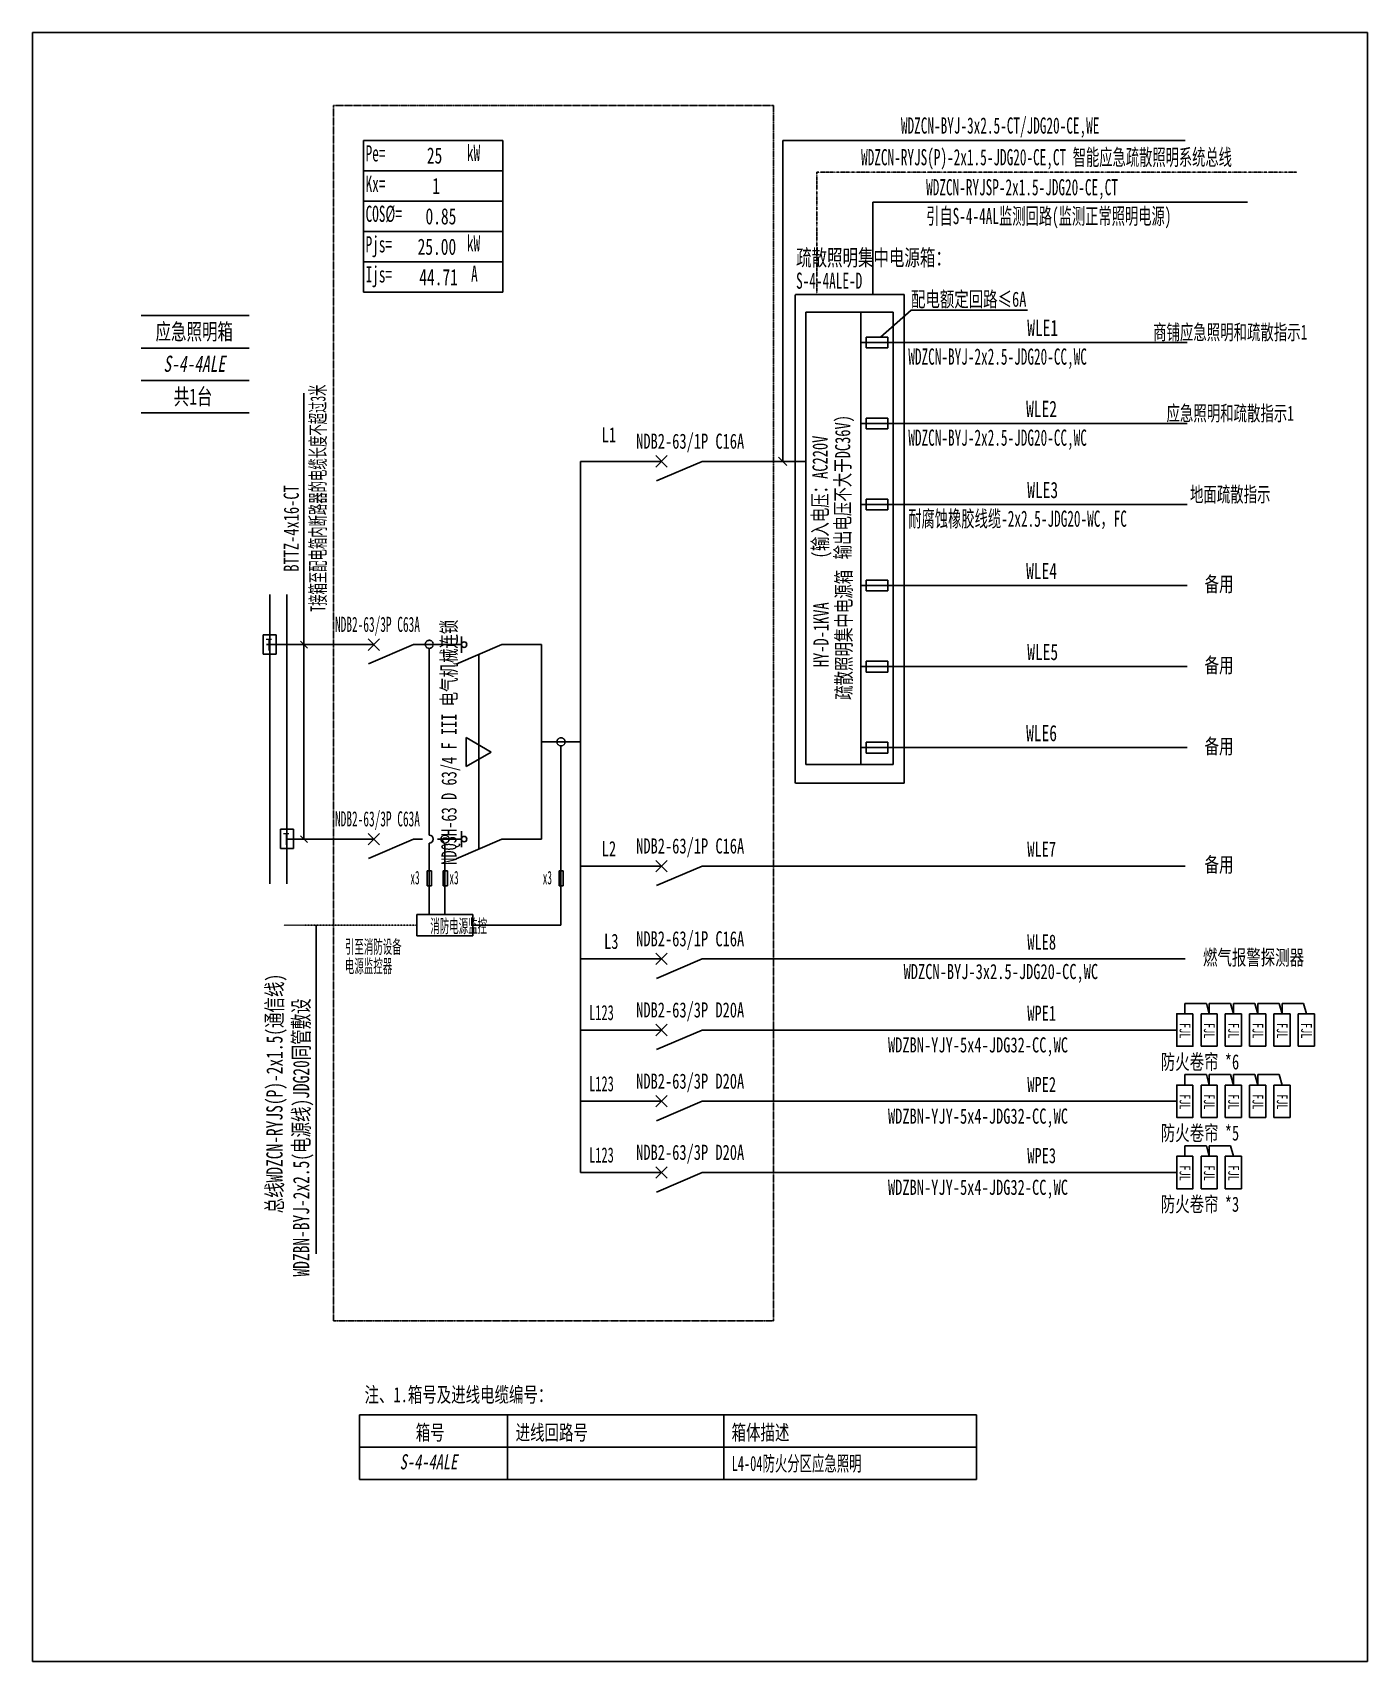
# Model space of a CAD drawing. Extents: x 219528 to 221752, y 318225 to 320940.
import ezdxf
from ezdxf.enums import TextEntityAlignment as Align

# ---------------------------------------------------------------- set-up
doc = ezdxf.new("R2010")
doc.units = 0
doc.header["$MEASUREMENT"] = 0
for name, pattern in [('_点划线L', [1.9, 1.5, -0.17, 0.06, -0.17]), ('_虚线S', [0.25, 0.125, -0.125]), ('DASH', [0.35, 0.25, -0.1]), ('DASHED', [0.75, 0.5, -0.25]), ('DIVIDE', [1.25, 0.5, -0.25, 0, -0.25, 0, -0.25])]:
    doc.linetypes.add(name, pattern=pattern)
for name, color, linetype in [('D_E_Eqpm(强电设备)', 100, 'Continuous'), ('D_E_Eqpm（强电设备）', 100, 'Continuous'), ('D_E_Text(强电文字)', 51, 'Continuous'), ('D_E_Text（强电文字）', 51, 'Continuous'), ('D_E_Wire(强电线缆)', 10, 'Continuous'), ('D_E_Wire（强电线缆）', 10, 'Continuous'), ('D_El_Wire（弱电线缆）', 10, 'Continuous'), ('D_T_TableDim（表格尺寸）', 255, 'Continuous'), ('DQ_Eqpm', 100, 'Continuous'), ('FL04GGFW_E72-配电箱系统图-塔楼部分$0$D_E_Eqpm（强电设备）', 100, 'Continuous'), ('FL09U293_E72-地下室配电箱系统图$0$D_E_Eqpm（强电设备）', 100, 'Continuous'), ('FL09U293_E72-地下室配电箱系统图$0$D_E_Text（强电文字）', 51, 'Continuous'), ('FL09U293_E72-地下室配电箱系统图$0$D_T_TableDim（表格尺寸）', 255, 'Continuous'), ('系统图', 220, 'Continuous')]:
    doc.layers.add(name, color=color, linetype=linetype)
doc.styles.add('FL09U293_E72-地下室配电箱系统图$0$FL04GGFW_E72-配电箱系统图-塔楼部分$0$电气', font='', dxfattribs={"width": 0.7})
doc.styles.add('FL09U293_E72-地下室配电箱系统图$0$FL04GGFW_E72-配电箱系统图-塔楼部分$0$电气箱', font='simhei.ttf', dxfattribs={"width": 0.8, "oblique": 10})
doc.styles.add('FL09U293_E72-地下室配电箱系统图$0$电气', font='', dxfattribs={"width": 0.7})
doc.styles.add('FL09U293_E72-地下室配电箱系统图$0$电气箱', font='simhei.ttf', dxfattribs={"width": 0.8, "oblique": 10})
doc.styles.add('HZ', font='', dxfattribs={"width": 0.7, "height": 400})
doc.styles.add('电气', font='', dxfattribs={"width": 0.7})
doc.styles.get('FL09U293_E72-地下室配电箱系统图$0$FL04GGFW_E72-配电箱系统图-塔楼部分$0$电气').set_extended_font_data('SimSun')
doc.styles.get('FL09U293_E72-地下室配电箱系统图$0$电气').set_extended_font_data('SimSun')
doc.styles.get('HZ').set_extended_font_data('SimSun')
doc.styles.get('电气').set_extended_font_data('SimSun')

msp = doc.modelspace()

# ---------------------------------------------------------------- linework, layer by layer
at = {"layer": 'D_E_Eqpm(强电设备)'}
for p, q in [((220566.4, 320215.9, 0), (220585.5, 320235, 0)), ((220585.5, 320215.9, 0), (220566.4, 320235, 0)), ((220643.5, 320225.4, 0), (220567.3, 320192.8, 0)), ((220086.8, 319910.4, 0), (220105.9, 319929.5, 0)), ((220105.9, 319910.4, 0), (220086.8, 319929.5, 0)), ((220242.2, 319906.5, 0), (220242.2, 319933.5, 0)), ((220086.8, 319586.2, 0), (220105.9, 319605.3, 0)), ((220105.9, 319586.2, 0), (220086.8, 319605.3, 0)), ((220242.2, 319582.3, 0), (220242.2, 319609.3, 0)), ((220566.4, 319541.3, 0), (220585.5, 319560.4, 0)), ((220585.5, 319541.3, 0), (220566.4, 319560.4, 0)), ((220643.5, 319550.9, 0), (220567.3, 319518.2, 0)), ((220566.4, 319386.7, 0), (220585.5, 319405.8, 0)), ((220585.5, 319386.7, 0), (220566.4, 319405.8, 0)), ((220643.5, 319396.2, 0), (220567.3, 319363.5, 0)), ((220566.4, 319268, 0), (220585.5, 319287.1, 0)), ((220585.5, 319268, 0), (220566.4, 319287.1, 0)), ((220643.5, 319277.6, 0), (220567.3, 319244.9, 0)), ((220566.4, 319149.4, 0), (220585.5, 319168.5, 0)), ((220585.5, 319149.4, 0), (220566.4, 319168.5, 0)), ((220643.5, 319158.9, 0), (220567.3, 319126.2, 0)), ((220566.4, 319030.7, 0), (220585.5, 319049.8, 0)), ((220585.5, 319030.7, 0), (220566.4, 319049.8, 0)), ((220643.5, 319040.3, 0), (220567.3, 319007.6, 0))]:
    msp.add_line(p, q, dxfattribs=at)
for centre in [(220246.8, 319920, 0), (220246.8, 319595.8, 0)]:
    msp.add_circle(centre, 4.59, dxfattribs=at)
at = {"layer": 'D_E_Eqpm（强电设备）'}
for p, q in [((220816.6, 319720.1, 0), (220816.6, 320474, 0)), ((220816.6, 320474, 0), (220908.1, 320474, 0)), ((220908.1, 320474, 0), (220908.1, 319720.1, 0)), ((220309.7, 319920, 0), (220233.5, 319887.3, 0)), ((220292.1, 319740.9, 0), (220250.4, 319765, 0)), ((220250.4, 319765, 0), (220250.4, 319716.9, 0)), ((220250.4, 319716.9, 0), (220292.1, 319740.9, 0)), ((220908.1, 319720.1, 0), (220816.6, 319720.1, 0)), ((220309.7, 319595.8, 0), (220233.5, 319563.1, 0)), ((221475.1, 319250.5, 0), (221475.1, 319304.6, 0)), ((221475.1, 319304.6, 0), (221502.1, 319304.6, 0)), ((221502.1, 319304.6, 0), (221502.1, 319250.5, 0)), ((221515.6, 319250.5, 0), (221515.6, 319304.6, 0)), ((221515.6, 319304.6, 0), (221542.6, 319304.6, 0)), ((221542.6, 319304.6, 0), (221542.6, 319250.5, 0)), ((221556.2, 319250.5, 0), (221556.2, 319304.6, 0)), ((221556.2, 319304.6, 0), (221583.2, 319304.6, 0)), ((221583.2, 319304.6, 0), (221583.2, 319250.5, 0)), ((221596.7, 319250.5, 0), (221596.7, 319304.6, 0)), ((221596.7, 319304.6, 0), (221623.7, 319304.6, 0)), ((221623.7, 319304.6, 0), (221623.7, 319250.5, 0)), ((221637.2, 319250.5, 0), (221637.2, 319304.6, 0)), ((221637.2, 319304.6, 0), (221664.2, 319304.6, 0)), ((221664.2, 319304.6, 0), (221664.2, 319250.5, 0)), ((221502.1, 319250.5, 0), (221475.1, 319250.5, 0)), ((221542.6, 319250.5, 0), (221515.6, 319250.5, 0)), ((221583.2, 319250.5, 0), (221556.2, 319250.5, 0)), ((221623.7, 319250.5, 0), (221596.7, 319250.5, 0)), ((221664.2, 319250.5, 0), (221637.2, 319250.5, 0)), ((221475.1, 319131.9, 0), (221475.1, 319185.9, 0)), ((221475.1, 319185.9, 0), (221502.1, 319185.9, 0)), ((221502.1, 319185.9, 0), (221502.1, 319131.9, 0)), ((221515.6, 319131.9, 0), (221515.6, 319185.9, 0)), ((221515.6, 319185.9, 0), (221542.6, 319185.9, 0)), ((221542.6, 319185.9, 0), (221542.6, 319131.9, 0)), ((221556.2, 319131.9, 0), (221556.2, 319185.9, 0)), ((221556.2, 319185.9, 0), (221583.2, 319185.9, 0)), ((221583.2, 319185.9, 0), (221583.2, 319131.9, 0)), ((221596.7, 319131.9, 0), (221596.7, 319185.9, 0)), ((221596.7, 319185.9, 0), (221623.7, 319185.9, 0)), ((221623.7, 319185.9, 0), (221623.7, 319131.9, 0)), ((221502.1, 319131.9, 0), (221475.1, 319131.9, 0)), ((221542.6, 319131.9, 0), (221515.6, 319131.9, 0)), ((221583.2, 319131.9, 0), (221556.2, 319131.9, 0)), ((221623.7, 319131.9, 0), (221596.7, 319131.9, 0)), ((221475.1, 319013.2, 0), (221475.1, 319067.3, 0)), ((221475.1, 319067.3, 0), (221502.1, 319067.3, 0)), ((221502.1, 319067.3, 0), (221502.1, 319013.2, 0)), ((221515.6, 319013.2, 0), (221515.6, 319067.3, 0)), ((221515.6, 319067.3, 0), (221542.6, 319067.3, 0)), ((221542.6, 319067.3, 0), (221542.6, 319013.2, 0)), ((221502.1, 319013.2, 0), (221475.1, 319013.2, 0)), ((221542.6, 319013.2, 0), (221515.6, 319013.2, 0))]:
    msp.add_line(p, q, dxfattribs=at)
at = {"layer": 'D_E_Eqpm（强电设备）', "linetype": 'DASH'}
msp.add_line((220271.6, 319579.4, 0), (220271.6, 319903.6, 0), dxfattribs=at)
at = {"layer": 'D_E_Eqpm（强电设备）', "elevation": 0}
for points in [[(221461.6, 319304.6), (221461.6, 319250.5), (221434.6, 319250.5), (221434.6, 319304.6)], [(221461.6, 319185.9), (221461.6, 319131.9), (221434.6, 319131.9), (221434.6, 319185.9)], [(221461.6, 319067.3), (221461.6, 319013.2), (221434.6, 319013.2), (221434.6, 319067.3)]]:
    msp.add_lwpolyline(points, close=True, dxfattribs=at)
at = {"layer": 'D_E_Text(强电文字)', "color": 51}
for p, q in [((219979.8, 319595.8, 0), (219979.8, 320338.8, 0)), ((219974.2, 319925.6, 0), (219985.5, 319914.3, 0)), ((219974.2, 319601.4, 0), (219985.5, 319590.2, 0)), ((220000.2, 319452.4, 0), (220000.2, 318904.6, 0))]:
    msp.add_line(p, q, dxfattribs=at)
at = {"layer": 'D_E_Text（强电文字）'}
for p, q in [((220079.1, 320760.4, 0), (220311.4, 320760.4, 0)), ((220079.1, 320760.4, 0), (220079.1, 320507.1, 0)), ((220311.4, 320760.4, 0), (220311.4, 320507.1, 0)), ((220777.9, 320760.4, 0), (221448.5, 320760.4, 0)), ((220777.9, 320225.4, 0), (220777.9, 320760.4, 0)), ((220079.1, 320709.7, 0), (220311.4, 320709.7, 0)), ((220079.1, 320659.1, 0), (220311.4, 320659.1, 0)), ((220079.1, 320608.4, 0), (220311.4, 320608.4, 0)), ((220079.1, 320557.8, 0), (220311.4, 320557.8, 0)), ((220079.1, 320507.1, 0), (220311.4, 320507.1, 0)), ((220941.1, 320432.6, 0), (220992.2, 320477.3, 0)), ((220992.2, 320477.3, 0), (221185.7, 320477.3, 0)), ((220771, 320232.3, 0), (220784.8, 320218.5, 0))]:
    msp.add_line(p, q, dxfattribs=at)
at = {"layer": 'D_E_Wire(强电线缆)'}
for p, q in [((219922.7, 319521.4, 0), (219922.7, 320003.3, 0)), ((219917.6, 319920, 0), (220096.4, 319920, 0)), ((220162.5, 319920, 0), (220242.2, 319920, 0)), ((220309.7, 319920, 0), (220375.7, 319920, 0)), ((220162.5, 319595.8, 0), (220177.7, 319595.8, 0)), ((220202.7, 319595.8, 0), (220242.2, 319595.8, 0)), ((220309.7, 319595.8, 0), (220375.7, 319595.8, 0))]:
    msp.add_line(p, q, dxfattribs=at)
at = {"layer": 'D_E_Wire(强电线缆)', "linetype": 'DASH'}
for p, q in [((219951.5, 319521.4, 0), (219951.5, 320003.3, 0)), ((219951.5, 319595.8, 0), (220096.4, 319595.8, 0))]:
    msp.add_line(p, q, dxfattribs=at)
at = {"layer": 'D_E_Wire（强电线缆）', "color": 10}
for p, q in [((220928.1, 320657.4, 0), (220928.1, 320503.5, 0)), ((220928.1, 320657.4, 0), (221552.4, 320657.4, 0)), ((220908.1, 320423.6, 0), (221452.3, 320423.6, 0)), ((220908.1, 320288.5, 0), (221452.3, 320288.5, 0)), ((220908.1, 320153.4, 0), (221452.3, 320153.4, 0)), ((220908.1, 320018.4, 0), (221452.3, 320018.4, 0)), ((220908.1, 319883.3, 0), (221452.3, 319883.3, 0)), ((220908.1, 319748.2, 0), (221452.3, 319748.2, 0))]:
    msp.add_line(p, q, dxfattribs=at)
at = {"layer": 'D_E_Wire（强电线缆）'}
for p, q in [((220440.9, 319040.3, 0), (220440.9, 320225.4, 0)), ((220440.9, 320225.4, 0), (220576, 320225.4, 0)), ((220643.5, 320225.4, 0), (220816.6, 320225.4, 0)), ((220375.7, 319920, 0), (220375.7, 319595.8, 0)), ((220375.7, 319757.9, 0), (220440.9, 319757.9, 0)), ((220408.3, 319751.1, 0), (220408.3, 319452.4, 0)), ((220214.9, 319589, 0), (220214.9, 319470.4, 0)), ((220440.9, 319550.9, 0), (220576, 319550.9, 0)), ((220643.5, 319550.9, 0), (221448.5, 319550.9, 0)), ((220185.2, 319542.8, 0), (220192.3, 319542.8, 0)), ((220185.2, 319517.9, 0), (220185.2, 319542.8, 0)), ((220192.3, 319542.8, 0), (220192.3, 319517.9, 0)), ((220211.8, 319542.8, 0), (220218.9, 319542.8, 0)), ((220211.8, 319517.9, 0), (220211.8, 319542.8, 0)), ((220218.9, 319542.8, 0), (220218.9, 319517.9, 0)), ((220405, 319542.8, 0), (220412.1, 319542.8, 0)), ((220405, 319517.9, 0), (220405, 319542.8, 0)), ((220412.1, 319542.8, 0), (220412.1, 319517.9, 0)), ((220192.3, 319517.9, 0), (220185.2, 319517.9, 0)), ((220218.9, 319517.9, 0), (220211.8, 319517.9, 0)), ((220412.1, 319517.9, 0), (220405, 319517.9, 0)), ((220440.9, 319396.2, 0), (220576, 319396.2, 0)), ((220643.5, 319396.2, 0), (221448.5, 319396.2, 0)), ((221484, 319322, 0), (221448.1, 319322, 0)), ((221448.1, 319304.6, 0), (221448.1, 319322, 0)), ((221488.6, 319304.6, 0), (221484, 319322, 0)), ((221524.5, 319322, 0), (221488.6, 319322, 0)), ((221488.6, 319304.6, 0), (221488.6, 319322, 0)), ((221529.1, 319304.6, 0), (221524.5, 319322, 0)), ((221565, 319322, 0), (221529.1, 319322, 0)), ((221529.1, 319304.6, 0), (221529.1, 319322, 0)), ((221569.7, 319304.6, 0), (221565, 319322, 0)), ((221605.5, 319322, 0), (221569.7, 319322, 0)), ((221569.7, 319304.6, 0), (221569.7, 319322, 0)), ((221610.2, 319304.6, 0), (221605.5, 319322, 0)), ((221646, 319322, 0), (221610.2, 319322, 0)), ((221610.2, 319304.6, 0), (221610.2, 319322, 0)), ((221650.7, 319304.6, 0), (221646, 319322, 0)), ((220440.9, 319277.6, 0), (220576, 319277.6, 0)), ((220643.5, 319277.6, 0), (221434.6, 319277.6, 0)), ((221484, 319203.3, 0), (221448.1, 319203.3, 0)), ((221448.1, 319185.9, 0), (221448.1, 319203.3, 0)), ((221488.6, 319185.9, 0), (221484, 319203.3, 0)), ((221524.5, 319203.3, 0), (221488.6, 319203.3, 0)), ((221488.6, 319185.9, 0), (221488.6, 319203.3, 0)), ((221529.1, 319185.9, 0), (221524.5, 319203.3, 0)), ((221565, 319203.3, 0), (221529.1, 319203.3, 0)), ((221529.1, 319185.9, 0), (221529.1, 319203.3, 0)), ((221569.7, 319185.9, 0), (221565, 319203.3, 0)), ((221605.5, 319203.3, 0), (221569.7, 319203.3, 0)), ((221569.7, 319185.9, 0), (221569.7, 319203.3, 0)), ((221610.2, 319185.9, 0), (221605.5, 319203.3, 0)), ((220440.9, 319158.9, 0), (220576, 319158.9, 0)), ((220643.5, 319158.9, 0), (221434.6, 319158.9, 0)), ((221484, 319084.7, 0), (221448.1, 319084.7, 0)), ((221448.1, 319067.3, 0), (221448.1, 319084.7, 0)), ((221488.6, 319067.3, 0), (221484, 319084.7, 0)), ((221524.5, 319084.7, 0), (221488.6, 319084.7, 0)), ((221488.6, 319067.3, 0), (221488.6, 319084.7, 0)), ((221529.1, 319067.3, 0), (221524.5, 319084.7, 0)), ((220440.9, 319040.3, 0), (220576, 319040.3, 0)), ((220643.5, 319040.3, 0), (221434.6, 319040.3, 0))]:
    msp.add_line(p, q, dxfattribs=at)
at = {"layer": 'D_E_Wire（强电线缆）', "linetype": '_点划线L'}
for p, q in [((220188.7, 319602.5, 0), (220188.7, 319913.6, 0)), ((220188.7, 319470.4, 0), (220188.7, 319589, 0)), ((220168.2, 319470.4, 0), (220261.6, 319470.4, 0)), ((220168.2, 319434.4, 0), (220168.2, 319470.4, 0)), ((220261.6, 319470.4, 0), (220261.6, 319434.4, 0)), ((220408.3, 319452.4, 0), (220261.6, 319452.4, 0)), ((220261.6, 319434.4, 0), (220168.2, 319434.4, 0))]:
    msp.add_line(p, q, dxfattribs=at)
at = {"layer": 'D_E_Wire（强电线缆）', "linetype": '_虚线S'}
msp.add_line((219946.4, 319452.4, 0), (220168.2, 319452.4, 0), dxfattribs=at)
at = {"layer": 'D_E_Wire（强电线缆）', "linetype": '_点划线L'}
for centre in [(220188.7, 319920.4, 0), (220408.3, 319757.9, 0), (220214.9, 319595.8, 0)]:
    msp.add_circle(centre, 6.75, dxfattribs=at)
at = {"layer": 'D_E_Wire（强电线缆）'}
msp.add_arc((220188.7, 319595.8, 0), 6.75, 270, 90, dxfattribs=at)
at = {"layer": 'D_El_Wire（弱电线缆）', "color": 200, "linetype": 'DIVIDE'}
for q in [(221635.1, 320707.5, 0), (220834.6, 320503.5, 0)]:
    msp.add_line((220834.6, 320707.5, 0), q, dxfattribs=at)
at = {"layer": 'D_T_TableDim（表格尺寸）', "linetype": 'DASHED'}
for p, q in [((220029, 318792.9, 0), (220029, 320818.5, 0)), ((220029, 320818.5, 0), (220762.4, 320818.5, 0)), ((220762.4, 320818.5, 0), (220762.4, 318792.9, 0)), ((220762.4, 318792.9, 0), (220029, 318792.9, 0))]:
    msp.add_line(p, q, dxfattribs=at)
at = {"layer": 'D_T_TableDim（表格尺寸）', "linetype": 'DASH'}
for p, q in [((220980.2, 320503.5, 0), (220798.6, 320503.5, 0)), ((220798.6, 320503.5, 0), (220798.6, 319689.3, 0)), ((220980.2, 319689.3, 0), (220980.2, 320503.5, 0)), ((220798.6, 319689.3, 0), (220980.2, 319689.3, 0))]:
    msp.add_line(p, q, dxfattribs=at)
at = {"layer": 'DQ_Eqpm'}
for p, q in [((219933.5, 319936.5, 0), (219911.9, 319936.5, 0)), ((219911.9, 319936.5, 0), (219911.9, 319904.1, 0)), ((219933.5, 319904.1, 0), (219933.5, 319936.5, 0)), ((219911.9, 319904.1, 0), (219933.5, 319904.1, 0)), ((219962.3, 319612.3, 0), (219940.7, 319612.3, 0)), ((219940.7, 319612.3, 0), (219940.7, 319579.9, 0)), ((219962.3, 319579.9, 0), (219962.3, 319612.3, 0)), ((219940.7, 319579.9, 0), (219962.3, 319579.9, 0))]:
    msp.add_line(p, q, dxfattribs=at)
at = {"layer": 'FL04GGFW_E72-配电箱系统图-塔楼部分$0$D_E_Eqpm（强电设备）'}
for p, q in [((220908.1, 319720.1, 0), (220908.1, 320474, 0)), ((220908.1, 320474, 0), (220962.2, 320474, 0)), ((220962.2, 320474, 0), (220962.2, 319720.1, 0)), ((220917.1, 320432.6, 0), (220953.2, 320432.6, 0)), ((220917.1, 320432.6, 0), (220917.1, 320432.6, 0)), ((220917.1, 320432.6, 0), (220917.1, 320414.6, 0)), ((220917.1, 320414.6, 0), (220917.1, 320432.6, 0)), ((220953.2, 320432.6, 0), (220953.2, 320414.6, 0)), ((220917.1, 320414.6, 0), (220953.2, 320414.6, 0)), ((220917.1, 320414.6, 0), (220917.1, 320414.6, 0)), ((220917.1, 320297.5, 0), (220953.2, 320297.5, 0)), ((220917.1, 320297.5, 0), (220917.1, 320297.5, 0)), ((220917.1, 320297.5, 0), (220917.1, 320279.5, 0)), ((220917.1, 320279.5, 0), (220917.1, 320297.5, 0)), ((220953.2, 320297.5, 0), (220953.2, 320279.5, 0)), ((220917.1, 320279.5, 0), (220953.2, 320279.5, 0)), ((220917.1, 320279.5, 0), (220917.1, 320279.5, 0)), ((220917.1, 320162.5, 0), (220953.2, 320162.5, 0)), ((220917.1, 320162.5, 0), (220917.1, 320162.5, 0)), ((220917.1, 320162.5, 0), (220917.1, 320144.4, 0)), ((220917.1, 320144.4, 0), (220917.1, 320162.5, 0)), ((220953.2, 320162.5, 0), (220953.2, 320144.4, 0)), ((220917.1, 320144.4, 0), (220953.2, 320144.4, 0)), ((220917.1, 320144.4, 0), (220917.1, 320144.4, 0)), ((220917.1, 320027.4, 0), (220953.2, 320027.4, 0)), ((220917.1, 320027.4, 0), (220917.1, 320027.4, 0)), ((220917.1, 320027.4, 0), (220917.1, 320009.4, 0)), ((220917.1, 320009.4, 0), (220917.1, 320027.4, 0)), ((220953.2, 320027.4, 0), (220953.2, 320009.4, 0)), ((220917.1, 320009.4, 0), (220953.2, 320009.4, 0)), ((220917.1, 320009.4, 0), (220917.1, 320009.4, 0)), ((220917.1, 319892.3, 0), (220953.2, 319892.3, 0)), ((220917.1, 319892.3, 0), (220917.1, 319892.3, 0)), ((220917.1, 319892.3, 0), (220917.1, 319874.3, 0)), ((220917.1, 319874.3, 0), (220917.1, 319892.3, 0)), ((220953.2, 319892.3, 0), (220953.2, 319874.3, 0)), ((220917.1, 319874.3, 0), (220953.2, 319874.3, 0)), ((220917.1, 319874.3, 0), (220917.1, 319874.3, 0)), ((220917.1, 319757.2, 0), (220953.2, 319757.2, 0)), ((220917.1, 319757.2, 0), (220917.1, 319757.2, 0)), ((220917.1, 319757.2, 0), (220917.1, 319739.2, 0)), ((220917.1, 319739.2, 0), (220917.1, 319757.2, 0)), ((220953.2, 319757.2, 0), (220953.2, 319739.2, 0)), ((220962.2, 319720.1, 0), (220908.1, 319720.1, 0)), ((220917.1, 319739.2, 0), (220953.2, 319739.2, 0)), ((220917.1, 319739.2, 0), (220917.1, 319739.2, 0))]:
    msp.add_line(p, q, dxfattribs=at)
at = {"layer": 'FL09U293_E72-地下室配电箱系统图$0$D_E_Eqpm（强电设备）'}
for p, q in [((220162.5, 319920, 0), (220087.7, 319887.9, 0)), ((220162.5, 319595.8, 0), (220087.7, 319563.7, 0))]:
    msp.add_line(p, q, dxfattribs=at)
at = {"layer": 'FL09U293_E72-地下室配电箱系统图$0$D_T_TableDim（表格尺寸）'}
for p, q in [((219708.7, 320468.3, 0), (219888.8, 320468.3, 0)), ((219708.7, 320414.2, 0), (219888.8, 320414.2, 0)), ((219708.7, 320360.2, 0), (219888.8, 320360.2, 0)), ((219708.7, 320306.2, 0), (219888.8, 320306.2, 0))]:
    msp.add_line(p, q, dxfattribs=at)
at = {"layer": 'FL09U293_E72-地下室配电箱系统图$0$D_T_TableDim（表格尺寸）', "ltscale": 3.5}
for p, q in [((220072.5, 318636.5, 0), (221101.1, 318636.5, 0)), ((220072.5, 318636.5, 0), (220072.5, 318528.5, 0)), ((220319.1, 318636.5, 0), (220319.1, 318528.5, 0)), ((220679.7, 318636.5, 0), (220679.7, 318528.5, 0)), ((221101.1, 318636.5, 0), (221101.1, 318528.5, 0)), ((220072.5, 318582.5, 0), (221101.1, 318582.5, 0)), ((220072.5, 318582.5, 0), (221101.1, 318582.5, 0)), ((220072.5, 318528.5, 0), (221101.1, 318528.5, 0))]:
    msp.add_line(p, q, dxfattribs=at)
at = {"layer": '系统图', "ltscale": 9973.992009}
msp.add_lwpolyline([(219527.5, 320940), (221752.5, 320940), (221752.5, 318225.3), (219527.5, 318225.3)], close=True, dxfattribs=at)

# ---------------------------------------------------------------- texts
at = {"layer": 'D_E_Eqpm（强电设备）', "color": 51, "style": '电气', "width": 0.7}
for p in [(221448.3, 319276.4, 0), (221488.8, 319276.4, 0), (221529.3, 319276.4, 0), (221569.8, 319276.4, 0), (221610.4, 319276.4, 0), (221650.9, 319276.4, 0), (221448.3, 319157.8, 0), (221488.8, 319157.8, 0), (221529.3, 319157.8, 0), (221569.8, 319157.8, 0), (221610.4, 319157.8, 0), (221448.3, 319039.1, 0), (221488.8, 319039.1, 0), (221529.3, 319039.1, 0)]:
    msp.add_text('FJL', height=18.01, rotation=270, dxfattribs=at).set_placement(p, align=Align.MIDDLE)
at = {"layer": 'D_E_Text(强电文字)', "color": 51, "style": '电气'}
for s, height, width, p in [('疏散照明集中电源箱：', 27.01, 0.7, (220800.2, 320551.4, 0)), ('L1', 25.21, 0.7, (220476.2, 320257.1, 0)), ('NDB2-63/1P C16A', 25.214, 0.7, (220533.6, 320246.4, 0)), ('备用', 25.21, 0.7, (221481.1, 320008.2, 0)), ('备用', 25.21, 0.7, (221481.1, 319873.1, 0)), ('备用', 25.21, 0.7, (221481.1, 319738, 0)), ('L2', 25.21, 0.7, (220476.2, 319567.3, 0)), ('NDB2-63/1P C16A', 25.214, 0.7, (220533.6, 319571.8, 0)), ('WLE7', 25.21, 0.7, (221185.5, 319566.4, 0)), ('备用', 25.21, 0.7, (221481.1, 319540.7, 0)), ('NDB2-63/1P C16A', 25.214, 0.7, (220533.6, 319417.1, 0)), ('L3', 25.21, 0.7, (220480.1, 319412.8, 0)), ('WLE8', 25.21, 0.7, (221185.5, 319411.6, 0)), ('燃气报警探测器', 25.21, 0.7, (221478.4, 319386, 0)), ('WDZCN-BYJ-3x2.5-JDG20-CC,WC ', 25.214, 0.7, (220979.4, 319362.5, 0)), ('L123', 25.21, 0.6, (220455.2, 319294.1, 0)), ('NDB2-63/3P D20A', 25.214, 0.7, (220533.6, 319298.5, 0)), ('WPE1', 25.21, 0.7, (221185.5, 319293, 0)), ('WDZBN-YJY-5x4-JDG32-CC,WC ', 25.214, 0.7, (220953.3, 319240.2, 0)), ('防火卷帘', 25.21, 0.7, (221408, 319212, 0)), ('*6', 25.21, 0.7, (221514.7, 319212, 0)), ('L123', 25.21, 0.6, (220455.2, 319175.5, 0)), ('NDB2-63/3P D20A', 25.214, 0.7, (220533.6, 319179.8, 0)), ('WPE2', 25.21, 0.7, (221185.5, 319174.3, 0)), ('WDZBN-YJY-5x4-JDG32-CC,WC ', 25.214, 0.7, (220953.3, 319121.5, 0)), ('防火卷帘', 25.21, 0.7, (221408, 319093.4, 0)), ('*5', 25.21, 0.7, (221514.7, 319093.4, 0)), ('NDB2-63/3P D20A', 25.214, 0.7, (220533.6, 319061.2, 0)), ('L123', 25.21, 0.6, (220455.2, 319056.8, 0)), ('WPE3', 25.21, 0.7, (221185.5, 319055.7, 0)), ('WDZBN-YJY-5x4-JDG32-CC,WC ', 25.214, 0.7, (220953.3, 319002.9, 0)), ('防火卷帘', 25.21, 0.7, (221408, 318974.7, 0)), ('*3', 25.21, 0.7, (221514.7, 318974.7, 0))]:
    msp.add_text(s, height=height, dxfattribs=dict(at, width=width)).set_placement(p)
at = {"layer": 'D_E_Text(强电文字)', "style": 'FL09U293_E72-地下室配电箱系统图$0$FL04GGFW_E72-配电箱系统图-塔楼部分$0$电气', "width": 0.7}
for s, p in [('应急照明箱', (219797, 320442.1, 0)), ('共1台', (219795, 320334, 0))]:
    msp.add_text(s, height=27.01, dxfattribs=at).set_placement(p, align=Align.MIDDLE)
at = {"layer": 'D_E_Text(强电文字)', "color": 51, "style": '电气', "width": 0.65}
for s, height, p in [('商铺应急照明和疏散指示1', 25.214, (221523.8, 320441.2, 0)), ('应急照明和疏散指示1', 25.21, (221523.8, 320306.1, 0)), ('地面疏散指示', 25.21, (221523.8, 320171, 0))]:
    msp.add_text(s, height=height, dxfattribs=at).set_placement(p, align=Align.MIDDLE)
at = {"layer": 'D_E_Text(强电文字)', "style": 'FL09U293_E72-地下室配电箱系统图$0$FL04GGFW_E72-配电箱系统图-塔楼部分$0$电气箱', "oblique": 10, "width": 0.7}
msp.add_text('S-4-4ALE', height=27.01, dxfattribs=at).set_placement((219797, 320388, 0), align=Align.MIDDLE)
at = {"layer": 'D_E_Text(强电文字)', "color": 51, "style": '电气'}
for s, width, p in [('T接箱至配电箱内断路器的电缆长度不超过3米', 0.55, (220015.7, 319975.1, 0)), ('BTTZ-4x16-CT', 0.7, (219971.3, 320041.5, 0))]:
    msp.add_text(s, height=25.214, rotation=90, dxfattribs=dict(at, width=width)).set_placement(p)
at = {"layer": 'D_E_Text（强电文字）', "style": '电气'}
for s, height, width, p in [('WDZCN-BYJ-3x2.5-CT/JDG20-CE,WE', 27.015, 0.6, (220974.9, 320771.6, 0)), ('25', 27.01, 0.7, (220184.7, 320721.6, 0)), ('1', 27, 0.7, (220193.7, 320670.9, 0)), (' 0.85', 27.01, 0.7, (220169.6, 320620.3, 0)), ('WLE1', 27.01, 0.7, (221185.5, 320434.4, 0)), ('WDZCN-BYJ-2x2.5-JDG20-CC,WC', 27.015, 0.6, (220987.2, 320386.5, 0)), ('WLE2', 27.01, 0.7, (221183.6, 320299.3, 0)), ('WDZCN-BYJ-2x2.5-JDG20-CC,WC', 27.015, 0.6, (220987.2, 320251.4, 0)), ('WLE3', 27.01, 0.7, (221185.5, 320164.2, 0)), ('耐腐蚀橡胶线缆-2x2.5-JDG20-WC，FC', 27.015, 0.6, (220987.2, 320116.3, 0)), ('WLE4', 27.01, 0.7, (221183.6, 320029.1, 0)), ('WLE5', 27.01, 0.7, (221185.5, 319894.1, 0)), ('WLE6', 27.01, 0.7, (221183.6, 319759, 0))]:
    msp.add_text(s, height=height, dxfattribs=dict(at, width=width)).set_placement(p)
at = {"layer": 'D_E_Text（强电文字）', "linetype": 'Continuous', "style": '电气', "width": 0.6}
for s, height, p in [('Pe=', 27.01, (220082.6, 320725.2, 0)), ('kW', 27.01, (220251.5, 320726.2, 0)), ('Kx=', 27.01, (220082.6, 320674.4, 0)), ('COS%%C=', 27.01, (220082.6, 320624.5, 0)), ('Pjs=', 27.01, (220082.6, 320573.6, 0)), ('kW', 27.01, (220251.5, 320575.3, 0)), ('Ijs=', 27.01, (220082.6, 320523.5, 0)), ('A', 27, (220258.5, 320524.6, 0))]:
    msp.add_text(s, height=height, dxfattribs=at).set_placement(p)
at = {"layer": 'D_E_Text（强电文字）', "color": 51, "style": '电气', "width": 0.6}
for s, height, p in [('WDZCN-RYJS(P)-2x1.5-JDG20-CE,CT 智能应急疏散照明系统总线', 27.015, (220908.5, 320718.8, 0)), ('WDZCN-RYJSP-2x1.5-JDG20-CE,CT', 27.015, (221016.9, 320668.8, 0)), ('引自S-4-4AL监测回路(监测正常照明电源)', 27.015, (221016.9, 320620.7, 0)), ('S-4-4ALE-D', 27.01, (220800.2, 320513, 0))]:
    msp.add_text(s, height=height, dxfattribs=at).set_placement(p)
at = {"layer": 'D_E_Text（强电文字）', "color": 6, "style": '电气', "width": 0.7}
for s, p in [('25.00', (220169.3, 320569.6, 0)), ('44.71', (220172.1, 320518.9, 0))]:
    msp.add_text(s, height=27.01, dxfattribs=at).set_placement(p)
at = {"layer": 'D_E_Text（强电文字）', "style": '电气'}
for s, height, width, p in [('配电额定回路≤6A', 25.21, 0.7, (221087.9, 320496.2, 0)), ('NDB2-63/3P C63A', 25.214, 0.55, (220102.4, 319951.7, 0)), ('NDB2-63/3P C63A', 25.214, 0.55, (220102.4, 319627.5, 0))]:
    msp.add_text(s, height=height, dxfattribs=dict(at, width=width)).set_placement(p, align=Align.MIDDLE)
at = {"layer": 'D_E_Text（强电文字）', "color": 51, "style": '电气', "width": 0.7}
for s, height, p in [('输出电压不大于DC36V)', 25.214, (220879.2, 320182.2, 0)), ('(输入电压：AC220V', 25.214, (220841.6, 320166, 0)), ('疏散照明集中电源箱', 25.21, (220879.2, 319936.2, 0)), ('HY-D-1KVA', 25.21, (220841.6, 319936.4, 0))]:
    msp.add_text(s, height=height, rotation=90, dxfattribs=at).set_placement(p, align=Align.MIDDLE)
at = {"layer": 'D_E_Text（强电文字）', "style": '电气', "width": 0.7}
msp.add_text('NDQ3H-63 D 63/4 F III 电气机械连锁', height=25.214, rotation=90, dxfattribs=at).set_placement((220222.8, 319757.2, 0), align=Align.MIDDLE)
for s, p in [('总线WDZCN-RYJS(P)-2x1.5(通信线)', (219944.2, 318972.1)), ('WDZBN-BYJ-2x2.5(电源线)JDG20同管敷设', (219988.6, 318866.8))]:
    msp.add_text(s, height=27.015, rotation=90, dxfattribs=at).set_placement(p)
at = {"layer": 'D_E_Wire（强电线缆）', "color": 51, "linetype": 'Continuous', "style": 'HZ', "width": 0.5}
for s, p in [('x3', (220157.3, 319520.4, 0)), ('x3', (220222.3, 319520.4, 0)), ('x3', (220377.9, 319520.4, 0)), ('消防电源监控', (220190.5, 319439.7, 0)), ('引至消防设备', (220048.2, 319405.2, 0)), ('电源监控器', (220048.2, 319373, 0))]:
    msp.add_text(s, height=22.51, dxfattribs=at).set_placement(p)
at = {"layer": 'DQ_Eqpm', "color": 51, "style": '电气', "width": 0.8}
for p in [(219916.1, 319910.1, 0), (219944.9, 319585.9, 0)]:
    msp.add_text('T', height=19.8, dxfattribs=at).set_placement(p)
at = {"layer": 'FL09U293_E72-地下室配电箱系统图$0$D_E_Text（强电文字）', "style": 'FL09U293_E72-地下室配电箱系统图$0$电气'}
for s, height, width, p in [('注、1.箱号及进线电缆编号：', 25.214, 0.7, (220080.9, 318657.3, 0)), ('箱号', 25.21, 0.7, (220166.2, 318594.3, 0)), ('进线回路号', 25.21, 0.7, (220332.7, 318594.3, 0)), ('箱体描述', 25.21, 0.7, (220692.7, 318594.3, 0)), ('L4-04防火分区应急照明', 25.214, 0.6, (220692.7, 318542.6, 0))]:
    msp.add_text(s, height=height, dxfattribs=dict(at, width=width)).set_placement(p)
at = {"layer": 'FL09U293_E72-地下室配电箱系统图$0$D_E_Text（强电文字）', "style": 'FL09U293_E72-地下室配电箱系统图$0$电气箱', "oblique": 10, "width": 0.7}
msp.add_text('S-4-4ALE', height=25.21, dxfattribs=at).set_placement((220187.4, 318558, 0), align=Align.MIDDLE)

doc.saveas('drawing.dxf')
